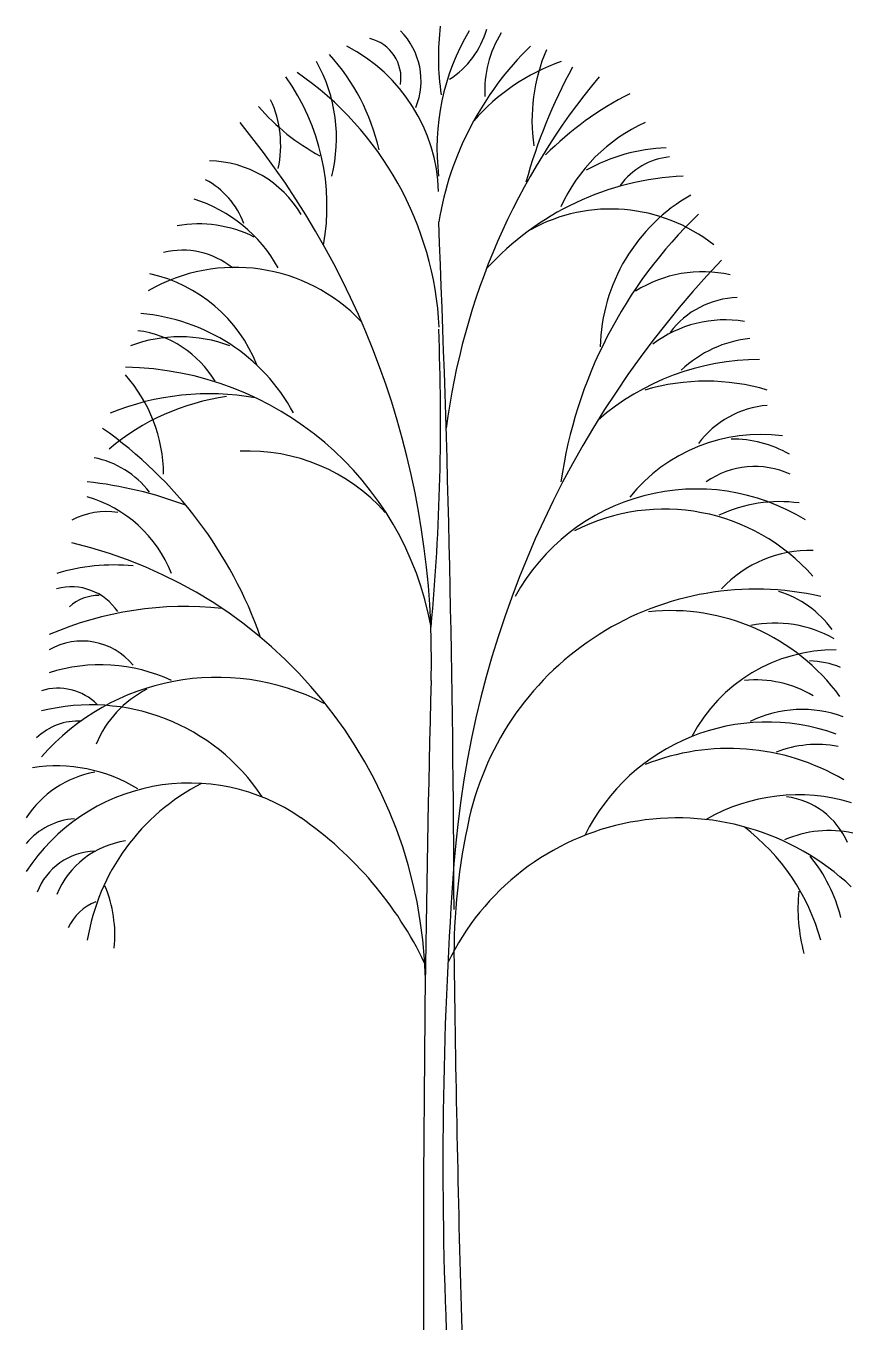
# Model space of a CAD drawing. Extents: x 172.2 to 178.6, y 85 to 95.
import ezdxf

# ---------------------------------------------------------------- set-up
doc = ezdxf.new("R2010")
doc.units = 0
doc.header["$MEASUREMENT"] = 0
doc.layers.add('L01', color=1, linetype='CONTINUOUS')

msp = doc.modelspace()

# ---------------------------------------------------------------- linework, layer by layer
at = {"layer": 'L01'}
for centre, radius, start, end in [((177.31, 94.811), 1.909, 172.8507, 188.7407), ((174.799, 94.647), 0.315, 351.4164, 75.9638), ((174.728, 94.629), 0.54, 337.6199, 45), ((177.145, 94.111), 1.755, 149.1409, 187.0817), ((175.117, 95.212), 0.682, 302.9299, 344.017), ((176.589, 94.556), 0.831, 148.0257, 183.3357), ((174.099, 93.734), 1.305, 1.8965, 62.6548), ((177.809, 93.147), 2.437, 134.226, 170.6683), ((177.518, 94.322), 1.397, 157.0329, 188.0155), ((173.421, 94.188), 1.197, 345.7932, 29.3961), ((173.344, 93.73), 1.643, 12.9491, 42.0467), ((176.878, 93.268), 1.6, 109.4899, 138.8839), ((172.832, 93.666), 1.713, 349.8241, 35.3862), ((172.875, 92.605), 2.536, 2.887, 55.3859), ((180.683, 91.293), 5.263, 140.2412, 172.7616), ((179.978, 92.777), 4.048, 151.1182, 164.6578), ((173.348, 94.13), 0.841, 347.9052, 24.7751), ((178.06, 92.216), 2.6, 117.1856, 134.8692), ((175.255, 95.489), 1.628, 220.5732, 242.0069), ((168.842, 90.186), 6.506, 358.5131, 39.2961), ((177.519, 93.131), 1.289, 114.2277, 155.7723), ((177.195, 92.769), 1.343, 91.8004, 119.3322), ((177.229, 93.519), 0.526, 95.6068, 144.6184), ((173.627, 93.178), 0.834, 30.4522, 89.0349), ((173.311, 93.309), 0.634, 20.4726, 61.6691), ((177.384, 91.72), 2.177, 92.6215, 137.7573), ((178.021, 92.553), 1.375, 119.5551, 178.8246), ((173.179, 92.638), 1.134, 29.1153, 72.3059), ((176.726, 92.367), 1.275, 51.5463, 118.9264), ((40.391, 87.897), 135.131, 0.15167, 2.39439), ((179.855, 91.039), 3.548, 133.7643, 171.8035), ((173.56, 92.578), 0.949, 63.3481, 100.2135), ((173.436, 92.719), 0.606, 50.9061, 104.0362), ((183.033, 88.055), 7.532, 136.4108, 175.7988), ((173.84, 91.858), 1.335, 43.4031, 120.0724), ((172.936, 92.019), 1.151, 21.6728, 77.5672), ((177.433, 92.19), 0.969, 77.4564, 122.1433), ((177.718, 92.293), 0.668, 91.6024, 143.2538), ((172.996, 91.372), 1.47, 28.5019, 85.4503), ((177.607, 91.868), 0.922, 80.8377, 127.2348), ((173.416, 91.562), 1.097, 69.6236, 110.3764), ((172.987, 91.901), 0.812, 30.8445, 82.6614), ((158.189, 92.014), 17.229, 354.7171, 2.3453), ((177.892, 91.749), 0.903, 96.0346, 133.6065), ((177.868, 90.599), 1.885, 89.9069, 131.1083), ((172.952, 89.994), 2.432, 10.2887, 88.9822), ((172.109, 91.588), 1.18, 0.755, 41.3201), ((177.46, 90.663), 1.655, 73.4956, 106.5044), ((174.017, 90.44), 1.776, 97.91, 130.1963), ((173.641, 90.178), 2.043, 80.0636, 111.9544), ((177.986, 91.408), 0.726, 94.431, 143.6782), ((170.923, 89.258), 3.297, 19.3009, 54.8967), ((177.879, 90.614), 1.294, 82.52, 141.0828), ((177.659, 90.978), 0.895, 60.4806, 90.3849), ((173.938, 90.366), 1.415, 41.8202, 92.5125), ((172.618, 91.036), 0.707, 37.4502, 78.8949), ((177.835, 91.008), 0.654, 65.4495, 124.9393), ((172.369, 88.462), 3.1, 69.392, 83.8417), ((177.386, 89.898), 1.591, 58.2361, 151.251), ((172.437, 90.487), 0.977, 21.1613, 74.2914), ((178.024, 90.302), 1.09, 82.0548, 115.2693), ((172.848, 90.751), 0.565, 81.0274, 117.8973), ((177.139, 89.811), 1.523, 41.434, 116.9616), ((171.771, 87.638), 3.531, 1.4131, 76.6857), ((178.257, 90.085), 0.931, 88.3921, 136.8476), ((172.907, 89.4), 1.505, 84.4007, 107.0205), ((172.578, 90.305), 0.432, 33.9063, 104.9816), ((172.789, 90.335), 0.335, 89.1356, 132.1643), ((177.842, 88.46), 2.259, 77.2288, 167.2288), ((177.783, 89.938), 0.799, 36.0274, 72.8973), ((173.457, 87.94), 2.646, 83.9252, 113.3542), ((177.185, 88.938), 1.616, 36.2334, 95.9647), ((177.988, 89.539), 0.919, 60.1933, 101.5831), ((172.662, 89.814), 0.506, 39.2691, 120.1212), ((178.451, 89.01), 1.242, 89.6087, 152.3534), ((172.802, 88.832), 1.305, 65.2624, 107.5849), ((178.239, 89.484), 0.683, 68.076, 88.6276), ((173.699, 88.245), 1.796, 62.6859, 138.7404), ((172.476, 89.529), 0.428, 44.9915, 107.1817), ((173.539, 89.209), 0.832, 117.2179, 157.5431), ((351.304, 85.449), 176.018, 178.51308, 180.13885), ((177.842, 89.165), 0.856, 59.0362, 95.9061), ((172.731, 88.252), 1.577, 33.4373, 104.0141), ((178.198, 88.883), 0.911, 69.7136, 116.0084), ((172.629, 89.253), 0.451, 86.3395, 134.5532), ((177.93, 88.132), 1.565, 70.2572, 153.7224), ((177.635, 87.76), 1.734, 59.3899, 111.8127), ((178.312, 88.673), 0.852, 79.0311, 111.6753), ((172.464, 88.163), 1.197, 58.4608, 98.8731), ((172.907, 88.519), 0.807, 100.4915, 146.8887), ((173.489, 87.726), 1.502, 55.1851, 146.822), ((174.333, 87.753), 1.653, 117.06, 170.7357), ((178.168, 87.716), 1.421, 73.2799, 119.9264), ((178.004, 88.535), 0.592, 23.3852, 82.875), ((172.642, 88.421), 0.534, 94.2677, 140.1452), ((172.708, 86.604), 2.869, 25.6003, 55.1851), ((177.239, 87.006), 1.954, 46.8139, 154.5555), ((180.287, 87.906), 4.766, 167.2288, 180.7532), ((176.759, 87.584), 1.641, 15.3635, 52.7885), ((178.408, 88.004), 0.859, 77.8549, 113.7746), ((173.094, 88.111), 0.679, 98.3362, 157.4138), ((172.775, 88.214), 0.491, 91.6585, 159.1591), ((177.321, 87.901), 1.211, 14.0362, 39.0939), ((206.933, 86.299), 31.497, 175.7988, 182.3228), ((171.899, 88.053), 1.015, 354.591, 22.3181), ((179.536, 88.269), 1.37, 174.6662, 194.8363), ((172.904, 87.96), 0.381, 111.0822, 156.1334), ((359.056, 90.256), 183.55, 180.75323, 181.63375)]:
    msp.add_arc(centre, radius, start, end, dxfattribs=at)

doc.saveas('drawing.dxf')
